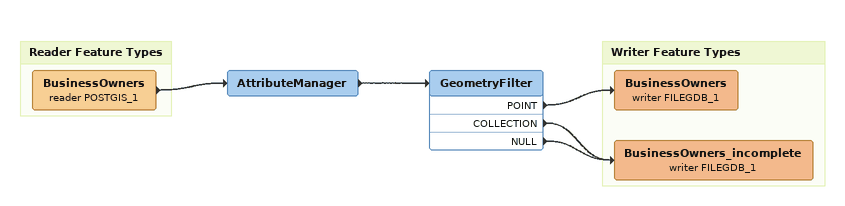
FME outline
AttributeManager
    -> GeometryFilter
GeometryFilter
    POINT -> BusinessOwners (writer FILEGDB_1)
    COLLECTION -> BusinessOwners_incomplete (writer FILEGDB_1)
    NULL -> BusinessOwners_incomplete (writer FILEGDB_1)

Bookmark: Reader Feature Types
BusinessOwners (reader POSTGIS_1)
    -> AttributeManager

Bookmark: Writer Feature Types
BusinessOwners (writer FILEGDB_1)
BusinessOwners_incomplete (writer FILEGDB_1)
